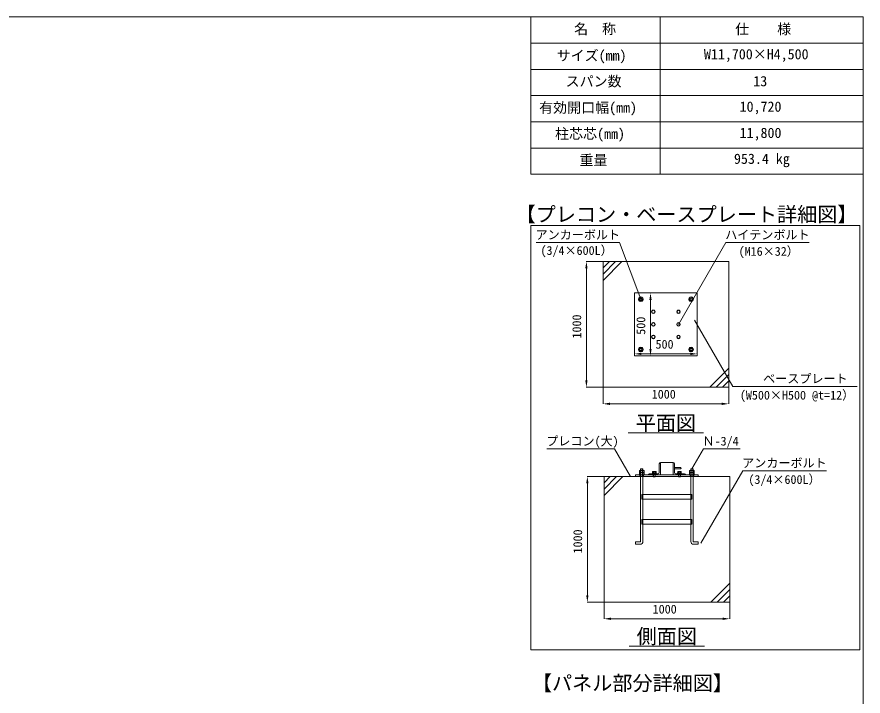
# Model space of a CAD drawing. Units: millimetres, scale not verified. Extents: x -20976 to 3174, y -17325 to 17325.
# Drawn here: x -4908 to 3174, y -7164 to -675 of the extents above; entities that cross this region are included whole.
import ezdxf
from ezdxf.enums import TextEntityAlignment as Align

# ---------------------------------------------------------------- set-up
doc = ezdxf.new("R2010")
doc.units = ezdxf.units.MM
doc.header["$LTSCALE"] = 90
doc.linetypes.add('DASHED1', pattern=[1.8, 1.2, -0.6])
for name, color, linetype, lineweight in [('0-6_ﾎﾞﾙﾄ類', 2, 'Continuous', 18), ('0-9_基礎工事用PCA大', 7, 'Continuous', 18), ('0-A_図面枠', 7, 'Continuous', 18), ('0-B_寸法', 3, 'Continuous', 18), ('0-D_大型柱', 7, 'Continuous', 18), ('1-6_表', 7, 'Continuous', 18), ('1-9_文字', 7, 'Continuous', 18)]:
    doc.layers.add(name, color=color, linetype=linetype, lineweight=lineweight)
doc.styles.add('ＭＳ ゴシック', font='')
doc.styles.get('ＭＳ ゴシック').set_extended_font_data('MS Gothic')

msp = doc.modelspace()

# ---------------------------------------------------------------- linework, layer by layer
at = {"layer": '0-6_ﾎﾞﾙﾄ類'}
for p, q in [((1048.18, -5027.85), (1048.18, -5010.36)), ((1071.04, -5027.85), (1071.04, -5010.36)), ((1528.19, -5027.85), (1528.19, -5010.36)), ((1551.05, -5027.85), (1551.05, -5010.36)), ((1048.18, -5031.28), (1048.18, -5048.77)), ((1071.04, -5031.28), (1071.04, -5048.77)), ((1165.42, -5019.48), (1163.21, -5020.75)), ((1163.21, -5020.75), (1163.21, -5031.24)), ((1196.02, -5031.24), (1163.21, -5031.24)), ((1193.82, -5019.48), (1165.42, -5019.48)), ((1193.11, -5031.49), (1166.12, -5031.49)), ((1170.02, -5066.28), (1170.02, -5039.88)), ((1171.42, -5020.75), (1171.42, -5031.24)), ((1179.47, -5035.09), (1178.18, -5039.88)), ((1181.05, -5035.09), (1179.76, -5039.88)), ((1187.75, -5069.65), (1187.75, -5039.88)), ((1189.21, -5066.28), (1187.75, -5069.65)), ((1187.82, -5020.75), (1187.82, -5031.24)), ((1189.21, -5066.28), (1189.21, -5039.88)), ((1193.82, -5019.48), (1196.02, -5020.75)), ((1196.02, -5020.75), (1196.02, -5031.24)), ((1405.41, -5019.48), (1403.22, -5020.75)), ((1403.22, -5020.75), (1403.22, -5031.24)), ((1436.01, -5031.24), (1403.22, -5031.24)), ((1433.82, -5019.48), (1405.41, -5019.48)), ((1433.12, -5031.49), (1406.12, -5031.49)), ((1410.02, -5066.28), (1410.02, -5039.88)), ((1411.42, -5020.75), (1411.42, -5031.24)), ((1419.47, -5035.09), (1418.18, -5039.88)), ((1421.06, -5035.09), (1419.77, -5039.88)), ((1427.74, -5069.65), (1427.74, -5039.88)), ((1429.22, -5066.28), (1427.74, -5069.65)), ((1427.81, -5020.75), (1427.81, -5031.24)), ((1429.22, -5066.28), (1429.22, -5039.88)), ((1433.82, -5019.48), (1436.01, -5020.75)), ((1436.01, -5020.75), (1436.01, -5031.24)), ((1528.19, -5031.28), (1528.19, -5048.77)), ((1551.05, -5031.28), (1551.05, -5048.77))]:
    msp.add_line(p, q, dxfattribs=at)
for points in [[(1061.66, -3353.33), (1072.74, -3372.53), (1061.66, -3391.73), (1039.48, -3391.73), (1028.4, -3372.53), (1039.48, -3353.33)], [(1519.49, -3353.33), (1508.4, -3372.53), (1519.49, -3391.73), (1541.65, -3391.73), (1552.74, -3372.53), (1541.65, -3353.33)], [(1162.37, -3478.33), (1154.17, -3492.53), (1162.37, -3506.73), (1178.77, -3506.73), (1186.96, -3492.53), (1178.77, -3478.33)], [(1402.37, -3478.33), (1394.17, -3492.53), (1402.37, -3506.73), (1418.77, -3506.73), (1426.97, -3492.53), (1418.77, -3478.33)], [(1162.37, -3598.33), (1154.17, -3612.53), (1162.37, -3626.73), (1178.77, -3626.73), (1186.96, -3612.53), (1178.77, -3598.33)], [(1402.37, -3598.33), (1394.17, -3612.53), (1402.37, -3626.73), (1418.77, -3626.73), (1426.97, -3612.53), (1418.77, -3598.33)], [(1162.37, -3718.33), (1154.17, -3732.53), (1162.37, -3746.74), (1178.77, -3746.74), (1186.96, -3732.53), (1178.77, -3718.33)], [(1402.37, -3718.33), (1394.17, -3732.53), (1402.37, -3746.74), (1418.77, -3746.74), (1426.97, -3732.53), (1418.77, -3718.33)], [(1061.66, -3871.73), (1072.74, -3852.53), (1061.66, -3833.33), (1039.48, -3833.33), (1028.4, -3852.53), (1039.48, -3871.73)], [(1519.49, -3871.73), (1508.4, -3852.53), (1519.49, -3833.33), (1541.65, -3833.33), (1552.74, -3852.53), (1541.65, -3871.73)], [(1037.45, -5027.85), (1037.45, -5010.36), (1081.79, -5010.36), (1081.79, -5027.85), (1078.82, -5029.56), (1040.42, -5029.56)], [(1517.44, -5027.85), (1517.44, -5010.36), (1561.79, -5010.36), (1561.79, -5027.85), (1558.82, -5029.56), (1520.41, -5029.56)], [(1037.45, -5031.28), (1037.45, -5048.77), (1081.79, -5048.77), (1081.79, -5031.28), (1078.82, -5029.56), (1040.42, -5029.56)], [(1038.02, -5048.77), (1081.22, -5048.77), (1081.22, -5051.88), (1038.02, -5051.88)], [(1162.82, -5031.49), (1162.82, -5035.09), (1196.41, -5035.09), (1196.41, -5031.49)], [(1196.41, -5035.09), (1162.82, -5035.09), (1162.82, -5039.88), (1196.41, -5039.88)], [(1402.82, -5031.49), (1402.82, -5035.09), (1436.42, -5035.09), (1436.42, -5031.49)], [(1436.42, -5035.09), (1402.82, -5035.09), (1402.82, -5039.88), (1436.42, -5039.88)], [(1517.44, -5031.28), (1517.44, -5048.77), (1561.79, -5048.77), (1561.79, -5031.28), (1558.82, -5029.56), (1520.41, -5029.56)], [(1518.02, -5048.77), (1561.22, -5048.77), (1561.22, -5051.88), (1518.02, -5051.88)]]:
    msp.add_lwpolyline(points, close=True, dxfattribs=at)
for points in [[(1189.21, -5066.28), (1170.02, -5066.28), (1171.49, -5069.65)], [(1187.75, -5069.65), (1171.49, -5069.65), (1171.49, -5039.88)], [(1429.22, -5066.28), (1410.02, -5066.28), (1411.49, -5069.65)], [(1427.74, -5069.65), (1411.49, -5069.65), (1411.49, -5039.88)]]:
    msp.add_lwpolyline(points, dxfattribs=at)
for centre, radius in [((1050.57, -3372.53), 19.2), ((1050.57, -3372.53), 11.43), ((1050.57, -3372.53), 9.7), ((1530.57, -3372.53), 19.2), ((1530.57, -3372.53), 11.43), ((1530.57, -3372.53), 9.7), ((1170.57, -3492.53), 16.8), ((1170.57, -3492.53), 14.2), ((1410.57, -3492.53), 16.8), ((1410.57, -3492.53), 14.2), ((1170.57, -3612.53), 16.8), ((1170.57, -3612.53), 14.2), ((1410.57, -3612.53), 16.8), ((1410.57, -3612.53), 14.2), ((1170.57, -3732.53), 16.8), ((1410.57, -3732.53), 16.8), ((1170.57, -3732.53), 14.2), ((1410.57, -3732.53), 14.2), ((1050.57, -3852.53), 19.2), ((1050.57, -3852.53), 11.43), ((1050.57, -3852.53), 9.7), ((1530.57, -3852.53), 19.2), ((1530.57, -3852.53), 11.43), ((1530.57, -3852.53), 9.7)]:
    msp.add_circle(centre, radius, dxfattribs=at)
for centre, radius, start, end in [((1050.57, -3372.53), 21.6, 122.734, 177.266), ((1050.57, -3372.53), 21.6, 182.734, 237.266), ((1050.57, -3372.53), 21.6, 62.734, 117.266), ((1050.57, -3372.53), 21.6, 242.734, 297.266), ((1050.57, -3372.53), 21.6, 2.734, 57.266), ((1050.57, -3372.53), 21.6, 302.734, 357.266), ((1530.57, -3372.53), 21.6, 122.734, 177.266), ((1530.57, -3372.53), 21.6, 182.734, 237.266), ((1530.57, -3372.53), 21.6, 62.734, 117.266), ((1530.57, -3372.53), 21.6, 242.734, 297.266), ((1530.57, -3372.53), 21.6, 2.734, 57.266), ((1530.57, -3372.53), 21.6, 302.734, 357.266), ((1050.57, -3852.53), 21.6, 122.734, 177.266), ((1050.57, -3852.53), 21.6, 182.734, 237.266), ((1050.57, -3852.53), 21.6, 62.734, 117.266), ((1050.57, -3852.53), 21.6, 242.734, 297.266), ((1050.57, -3852.53), 21.6, 2.734, 57.266), ((1050.57, -3852.53), 21.6, 302.734, 357.266), ((1530.57, -3852.53), 21.6, 122.734, 177.266), ((1530.57, -3852.53), 21.6, 182.734, 237.266), ((1530.57, -3852.53), 21.6, 62.734, 117.266), ((1530.57, -3852.53), 21.6, 242.734, 297.266), ((1530.57, -3852.53), 21.6, 2.734, 57.266), ((1530.57, -3852.53), 21.6, 302.734, 357.266), ((1042.82, -5018.54), 10.74, 240, 300), ((1042.82, -5040.59), 10.74, 60, 120), ((1059.62, -4990.62), 38.94, 252.932, 287.068), ((1059.62, -5068.5), 38.94, 72.932, 107.068), ((1076.42, -5018.56), 10.73, 239.975, 300.025), ((1076.42, -5040.57), 10.73, 59.975, 120.025), ((1167.32, -5026.74), 7.26, 55.616, 124.384), ((1166.12, -5031.24), 0.243, 180, 270), ((1179.62, -5046.62), 27.14, 72.412, 107.588), ((1191.91, -5026.74), 7.26, 55.616, 124.384), ((1193.11, -5031.24), 0.243, 270, 0), ((1407.32, -5026.74), 7.26, 55.616, 124.384), ((1406.12, -5031.24), 0.243, 180, 270), ((1419.62, -5046.62), 27.14, 72.412, 107.588), ((1431.92, -5026.74), 7.26, 55.616, 124.384), ((1433.12, -5031.24), 0.243, 270, 0), ((1522.82, -5018.54), 10.74, 240, 300), ((1522.82, -5040.59), 10.74, 60, 120), ((1539.62, -4990.62), 38.94, 252.932, 287.068), ((1539.62, -5068.5), 38.94, 72.932, 107.068), ((1556.42, -5018.56), 10.73, 239.975, 300.025), ((1556.42, -5040.57), 10.73, 59.975, 120.025)]:
    msp.add_arc(centre, radius, start, end, dxfattribs=at)
at = {"layer": '0-9_基礎工事用PCA大'}
for p, q in [((690.57, -3192.53), (870.57, -3012.53)), ((690.57, -3132.53), (810.57, -3012.53)), ((690.57, -3072.53), (750.57, -3012.53)), ((1890.57, -4032.53), (1710.57, -4212.53)), ((1890.57, -4092.53), (1770.57, -4212.53)), ((1890.57, -4152.53), (1830.57, -4212.53)), ((699.62, -5246.28), (879.62, -5066.28)), ((699.62, -5186.29), (819.62, -5066.28)), ((699.62, -5126.28), (759.62, -5066.28)), ((1071.04, -5282.28), (1071.04, -5476.68)), ((1528.19, -5282.28), (1528.19, -5476.68)), ((1071.04, -5522.28), (1071.04, -5686.69)), ((1528.19, -5522.28), (1528.19, -5686.69)), ((1899.62, -6086.29), (1719.62, -6266.29)), ((1899.62, -6146.28), (1779.61, -6266.29)), ((1899.62, -6206.28), (1839.62, -6266.29))]:
    msp.add_line(p, q, dxfattribs=at)
at = {"layer": '0-9_基礎工事用PCA大', "linetype": 'DASHED1'}
for p, q in [((1041.98, -5051.88), (1041.98, -5066.28)), ((1077.62, -5051.88), (1077.62, -5066.28)), ((1170.02, -5051.88), (1170.02, -5066.28)), ((1189.21, -5051.88), (1189.21, -5066.28)), ((1410.02, -5051.88), (1410.02, -5066.28)), ((1429.22, -5051.88), (1429.22, -5066.28)), ((1521.62, -5051.88), (1521.62, -5066.28)), ((1557.62, -5051.88), (1557.62, -5066.28)), ((1071.04, -5236.69), (1071.04, -5282.28)), ((1528.19, -5236.69), (1528.19, -5282.28)), ((1071.04, -5476.68), (1071.04, -5522.28)), ((1528.19, -5476.68), (1528.19, -5522.28))]:
    msp.add_line(p, q, dxfattribs=at)
at = {"layer": '0-9_基礎工事用PCA大'}
for points in [[(690.57, -4212.53), (1890.57, -4212.53), (1890.57, -3012.53), (690.57, -3012.53)], [(990.57, -3312.53), (1590.57, -3312.53), (1590.57, -3912.53), (990.57, -3912.53)], [(699.62, -6266.29), (1899.62, -6266.29), (1899.62, -5066.28), (699.62, -5066.28)], [(999.62, -5066.28), (1599.61, -5066.28), (1599.61, -5051.88), (999.62, -5051.88)], [(1059.62, -5236.69), (1539.62, -5236.69), (1539.62, -5282.28), (1059.62, -5282.28)], [(1059.62, -5476.68), (1539.62, -5476.68), (1539.62, -5522.28), (1059.62, -5522.28)]]:
    msp.add_lwpolyline(points, close=True, dxfattribs=at)
for points in [[(1048.18, -5686.62), (1048.18, -4994.28), (1071.04, -4994.28), (1071.04, -5236.69)], [(1048.18, -5069.29), (1051.19, -5066.28), (1051.19, -4994.28), (1068.05, -4994.28), (1068.05, -5066.28), (1071.04, -5069.29)], [(1551.05, -5686.62), (1551.05, -4994.28), (1528.19, -4994.28), (1528.19, -5236.69)], [(1551.05, -5069.29), (1548.05, -5066.28), (1548.05, -4994.28), (1531.19, -4994.28), (1531.19, -5066.28), (1528.19, -5069.29)], [(1043.45, -5714.28), (999.05, -5714.28), (999.05, -5691.42), (1043.39, -5691.42)], [(1555.79, -5714.28), (1600.19, -5714.28), (1600.19, -5691.42), (1555.85, -5691.42)]]:
    msp.add_lwpolyline(points, dxfattribs=at)
for centre, radius, start, end in [((1043.39, -5686.62), 4.8, 270, 0), ((1043.45, -5686.69), 27.6, 270, 0), ((1555.79, -5686.69), 27.6, 180, 270), ((1555.85, -5686.62), 4.8, 180, 270)]:
    msp.add_arc(centre, radius, start, end, dxfattribs=at)
at = {"layer": '0-A_図面枠'}
for points in [[(-20976.24, -675), (3173.76, -675), (3173.76, -17325), (-20976.24, -17325)], [(0, -2667.14), (3143.92, -2667.14), (3143.92, -6721.4), (0, -6721.4)]]:
    msp.add_lwpolyline(points, close=True, dxfattribs=at)
at = {"layer": '0-B_寸法'}
for p, q in [((689.37, -3012.53), (530.01, -3012.53)), ((531.21, -3078.53), (531.21, -4146.53)), ((991.77, -3312.53), (1144.53, -3312.53)), ((1143.33, -3378.53), (1143.33, -3846.53)), ((990.57, -3911.33), (990.57, -3893.33)), ((1056.57, -3894.53), (1524.57, -3894.53)), ((1129.77, -3912.53), (1144.53, -3912.53)), ((689.37, -4212.53), (530.01, -4212.53)), ((690.57, -4213.73), (690.57, -4373.09)), ((1890.57, -4213.73), (1890.57, -4373.09)), ((756.57, -4371.89), (1824.57, -4371.89)), ((698.42, -5066.28), (539.05, -5066.28)), ((540.25, -5132.29), (540.25, -6200.28)), ((698.42, -6266.29), (539.05, -6266.29)), ((699.62, -6267.48), (699.62, -6426.85)), ((1899.62, -6267.48), (1899.62, -6426.85)), ((765.62, -6425.65), (1833.62, -6425.65))]:
    msp.add_line(p, q, dxfattribs=at)
at = {"layer": '0-B_寸法', "color": 91}
for points in [[(520.21, -3078.53), (531.21, -3012.53), (542.2, -3078.53)], [(1132.34, -3378.53), (1143.33, -3312.53), (1154.33, -3378.53)], [(1132.34, -3846.53), (1143.33, -3912.53), (1154.33, -3846.53)], [(1056.57, -3883.54), (990.57, -3894.53), (1056.57, -3905.53)], [(1524.57, -3883.54), (1590.57, -3894.53), (1524.57, -3905.53)], [(520.21, -4146.53), (531.21, -4212.53), (542.2, -4146.53)], [(756.57, -4360.9), (690.57, -4371.89), (756.57, -4382.89)], [(1824.57, -4360.9), (1890.57, -4371.89), (1824.57, -4382.89)], [(529.25, -5132.29), (540.25, -5066.28), (551.25, -5132.29)], [(529.25, -6200.28), (540.25, -6266.29), (551.25, -6200.28)], [(765.62, -6414.65), (699.62, -6425.65), (765.62, -6436.65)], [(1833.62, -6414.65), (1899.62, -6425.65), (1833.62, -6436.65)]]:
    msp.add_solid(points, dxfattribs=at)
at = {"layer": '0-D_大型柱'}
for p, q in [((1227.62, -4943.88), (1227.62, -5027.89)), ((1359.62, -4931.88), (1239.62, -4931.88)), ((1371.62, -4943.88), (1371.62, -5027.89)), ((1215.62, -5039.88), (1131.62, -5039.88)), ((1359.62, -5051.88), (1239.62, -5051.88)), ((1383.62, -5039.88), (1467.62, -5039.88))]:
    msp.add_line(p, q, dxfattribs=at)
at = {"layer": '0-D_大型柱', "linetype": 'DASHED1'}
for p, q in [((1167.62, -5039.88), (1167.62, -5051.88)), ((1191.62, -5039.88), (1191.62, -5051.88)), ((1407.62, -5039.88), (1407.62, -5051.88)), ((1431.62, -5039.88), (1431.62, -5051.88))]:
    msp.add_line(p, q, dxfattribs=at)
at = {"layer": '0-D_大型柱'}
for points in [[(1119.62, -5051.88), (1239.62, -5051.88), (1239.62, -4931.88)], [(1479.62, -5051.88), (1359.62, -5051.88), (1359.62, -4931.88)], [(1430.41, -4979.88), (1371.62, -4979.88), (1371.62, -4991.89), (1430.41, -4991.89)]]:
    msp.add_lwpolyline(points, dxfattribs=at)
for centre, radius, start, end in [((1239.62, -4943.88), 12, 90, 180), ((1359.62, -4943.88), 12, 0, 90), ((1430.41, -4985.88), 6, 270, 90), ((1131.62, -5051.88), 12, 90, 180), ((1215.62, -5027.89), 12, 270, 0), ((1383.62, -5027.89), 12, 180, 270), ((1467.62, -5051.88), 12, 0, 90)]:
    msp.add_arc(centre, radius, start, end, dxfattribs=at)
at = {"layer": '1-6_表'}
for p, q in [((0, -675), (3173.76, -675)), ((0, -675), (0, -2178.36)), ((1236.1, -675), (1236.1, -2178.36)), ((3173.76, -675), (3173.76, -2178.36)), ((0, -925.56), (3173.76, -925.56)), ((0, -1176.12), (3173.76, -1176.12)), ((0, -1426.68), (3173.76, -1426.68)), ((0, -1677.24), (3173.76, -1677.24)), ((0, -1927.8), (3173.76, -1927.8)), ((0, -2178.36), (3173.76, -2178.36))]:
    msp.add_line(p, q, dxfattribs=at)
at = {"layer": '1-9_文字'}
for p, q in [((51.74, -2831.71), (845.56, -2831.71)), ((845.99, -2831.71), (845.56, -2831.71)), ((1050.57, -3372.53), (845.99, -2831.71)), ((1410.57, -3612.53), (1861.38, -2831.71)), ((1861.38, -2831.71), (1861.81, -2831.71)), ((1861.81, -2831.71), (2658.69, -2831.71)), ((1564.96, -3573.4), (1930.1, -4205.84)), ((1930.1, -4205.84), (1930.53, -4205.84)), ((1930.53, -4205.84), (3118.09, -4205.84)), ((930.57, -4648.05), (1650.57, -4648.05)), ((154.73, -4802.51), (799.22, -4802.51)), ((799.65, -4802.51), (799.22, -4802.51)), ((951.94, -5066.28), (799.65, -4802.51)), ((1539.62, -4994.28), (1650.34, -4802.51)), ((1650.34, -4802.51), (1650.77, -4802.51)), ((1650.77, -4802.51), (1998.67, -4802.51)), ((1625.05, -5702.48), (2023.92, -5011.62)), ((2023.92, -5011.62), (2024.35, -5011.62)), ((2024.35, -5011.62), (2824.81, -5011.62)), ((939.62, -6686.28), (1659.62, -6686.28))]:
    msp.add_line(p, q, dxfattribs=at)

# ---------------------------------------------------------------- texts
at = {"layer": '0-B_寸法', "style": 'ＭＳ ゴシック'}
for s, p in [('1000', (506.73, -3748.04)), ('500', (1118.85, -3711.74)), ('1000', (515.77, -5801.8))]:
    msp.add_text(s, height=84.46, rotation=90, dxfattribs=at).set_placement(p, align=Align.BOTTOM_LEFT)
for s, p in [('500', (1191.37, -3870.05)), ('1000', (1155.06, -4347.41)), ('1000', (1164.11, -6401.17))]:
    msp.add_text(s, height=84.46, dxfattribs=at).set_placement(p, align=Align.BOTTOM_LEFT)
at = {"layer": '1-6_表', "style": 'ＭＳ ゴシック'}
for s, p in [('名\u3000称', (413.69, -868.21)), ('仕\u3000\u3000様', (1952.53, -869.1)), ('サイズ(mm)', (247.01, -1122.63)), ('W11,700×H4,500', (1653.56, -1109.29)), ('スパン数', (332.73, -1368.75)), ('13', (2124.85, -1366.96)), ('有効開口幅(mm)', (79.44, -1620.19)), ('10,720', (1994.35, -1610.41)), ('柱芯芯(mm)', (231.88, -1869.87)), ('11,800', (1994.35, -1860.97)), ('重量', (465, -2121.9)), ('953.4 kg', (1940.66, -2108.56))]:
    msp.add_text(s, height=97.97, dxfattribs=at).set_placement(p, align=Align.BOTTOM_LEFT)
at = {"layer": '1-9_文字', "style": 'ＭＳ ゴシック'}
for s, height, p in [('【プレコン・ベースプレート詳細図】 ', 140.8, (-144.79, -2674.34)), ('アンカーボルト', 84.46, (45.61, -2825.23)), ('ハイテンボルト', 84.46, (1856.37, -2825.23)), ('(3/4×600L）', 84.46, (92.51, -2974.25)), ('(M16×32）', 84.46, (1985.24, -2982.43)), ('   \u3000ベースプレート\u3000\u3000\u3000', 84.46, (1931.72, -4199.36)), ('(W500×H500 @t=12）', 84.46, (1996.9, -4356.56)), ('平面図', 140.8, (1002.57, -4667.25)), ('プレコン(大)', 84.46, (148.08, -4796.03)), ('Ｎ-3/4', 84.46, (1640.2, -4796.03)), ('アンカーボルト\u3000', 84.46, (2019.42, -5005.14)), ('(3/4×600L）', 84.46, (2078.23, -5162.35)), ('側面図', 140.8, (1011.62, -6705.49)), ('【パネル部分詳細図】', 140.8, (10.84, -7152.97))]:
    msp.add_text(s, height=height, dxfattribs=at).set_placement(p, align=Align.BOTTOM_LEFT)

doc.saveas('drawing.dxf')
